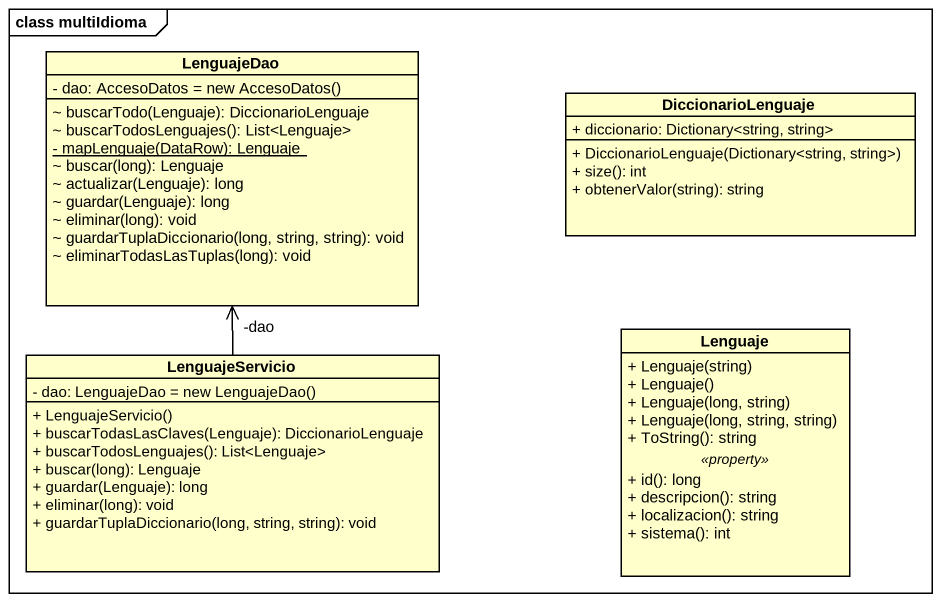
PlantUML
@startuml
mainframe class multiIdioma
hide circle
hide empty members
skinparam classAttributeIconSize 0
class LenguajeDao {
  {field} - dao: AccesoDatos = new AccesoDatos()
  ~ buscarTodo(Lenguaje): DiccionarioLenguaje
  ~ buscarTodosLenguajes(): List<Lenguaje>
  {static} - mapLenguaje(DataRow): Lenguaje
  ~ buscar(long): Lenguaje
  ~ actualizar(Lenguaje): long
  ~ guardar(Lenguaje): long
  ~ eliminar(long): void
  ~ guardarTuplaDiccionario(long, string, string): void
  ~ eliminarTodasLasTuplas(long): void
}
class DiccionarioLenguaje {
  + diccionario: Dictionary<string, string>
  + DiccionarioLenguaje(Dictionary<string, string>)
  + size(): int
  + obtenerValor(string): string
}
class LenguajeServicio {
  {field} - dao: LenguajeDao = new LenguajeDao()
  + LenguajeServicio()
  + buscarTodasLasClaves(Lenguaje): DiccionarioLenguaje
  + buscarTodosLenguajes(): List<Lenguaje>
  + buscar(long): Lenguaje
  + guardar(Lenguaje): long
  + eliminar(long): void
  + guardarTuplaDiccionario(long, string, string): void
}
class Lenguaje {
  + Lenguaje(string)
  + Lenguaje()
  + Lenguaje(long, string)
  + Lenguaje(long, string, string)
  + ToString(): string
  .. <<property>> ..
  + id(): long
  + descripcion(): string
  + localizacion(): string
  + sistema(): int
}
LenguajeServicio -up-> "-dao" LenguajeDao
@enduml
